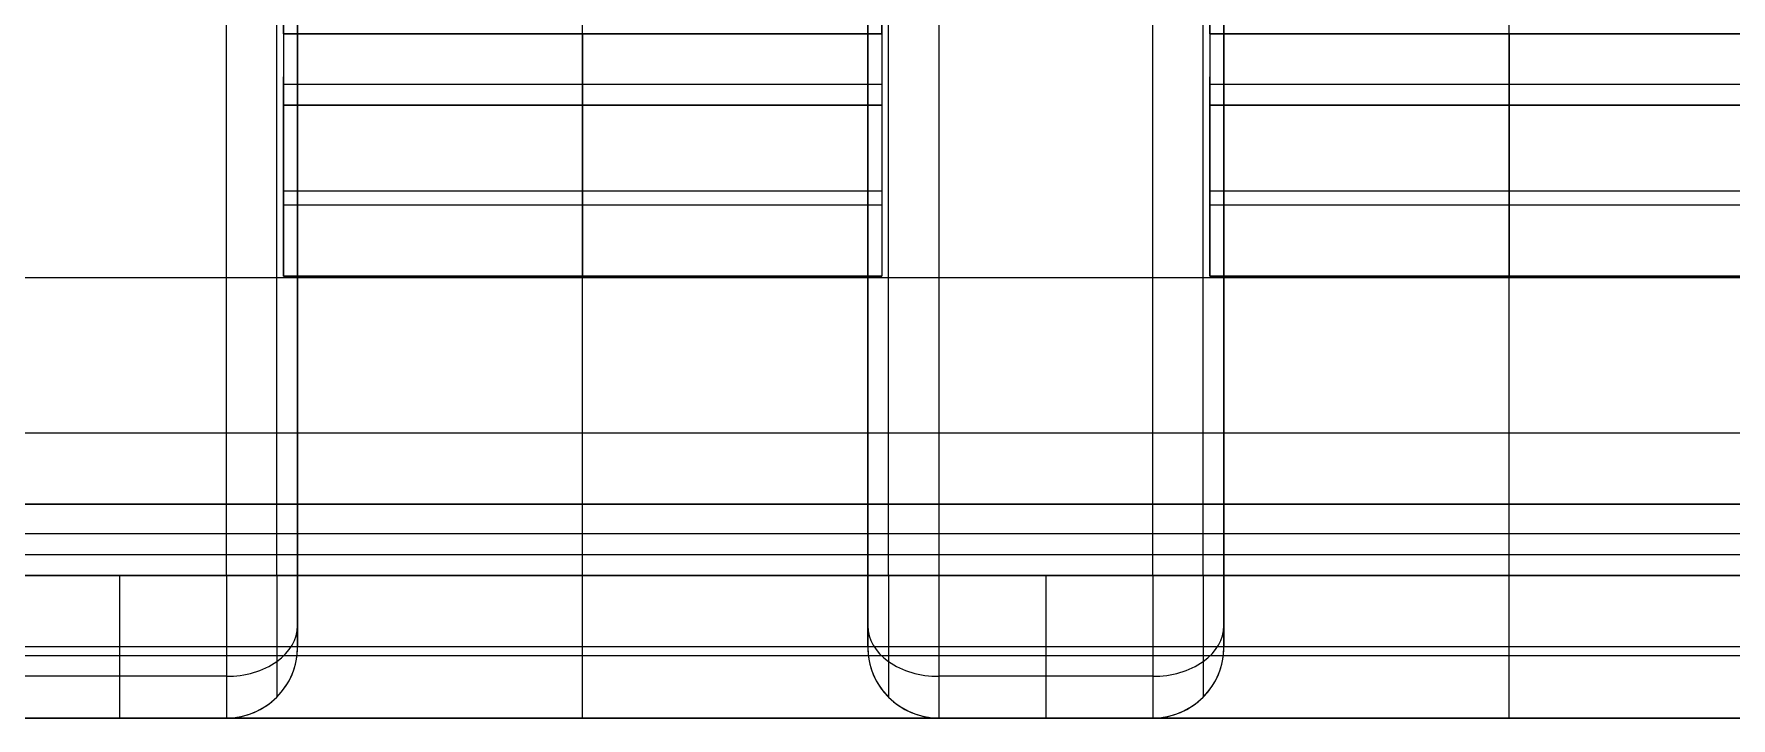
# Model space of a CAD drawing. Header units: inches. Extents: x 0 to 2.1, y -0.07 to 2.7.
# Drawn here: x 1.5128 to 1.55968, y 0.00783 to 0.02673 of the extents above; entities that cross this region are included whole.
import ezdxf

# ---------------------------------------------------------------- set-up
doc = ezdxf.new("R2010")
doc.units = ezdxf.units.IN
doc.header["$LTSCALE"] = 0.0393700787401575
doc.header["$MEASUREMENT"] = 0
doc.layers.add('freetronics11$components', color=254, linetype='Continuous', true_color=0xe6e6e6)
doc.layers.add('freetronics11$screen', color=52, linetype='Continuous', true_color=0xd7d71f)

msp = doc.modelspace()

# ---------------------------------------------------------------- linework, layer by layer
at = {"layer": 'freetronics11$components', "color": 254, "true_color": 0xe6e6e6}
for p, q in [((1.519685039370078, 0.0267297539506384, -0.1236946974171316), (1.519685039370078, 0.1290919586750479, -0.1236946974171316)), ((1.519685039370078, 0.1290919586750479, -0.1189702879683127), (1.519685039370078, 0.0267297539506384, -0.1189702879683127)), ((1.519685039370078, 0.1290919586750479, -0.1189702879683127), (1.519685039370078, 0.0267297539506384, -0.1189702879683127)), ((1.519685039370078, 0.0267297539506384, -0.1236946974171316), (1.519685039370078, 0.1290919586750479, -0.1236946974171316)), ((1.536220472440944, 0.1290919586750479, -0.1236946974171316), (1.536220472440944, 0.0267297539506384, -0.1236946974171316)), ((1.536220472440944, 0.0267297539506384, -0.1189702879683127), (1.536220472440944, 0.1290919586750479, -0.1189702879683127)), ((1.536220472440944, 0.1290919586750479, -0.1236946974171316), (1.536220472440944, 0.0267297539506384, -0.1236946974171316)), ((1.536220472440944, 0.0267297539506384, -0.1189702879683127), (1.536220472440944, 0.1290919586750479, -0.1189702879683127)), ((1.545275590551181, 0.1290919586750479, -0.1189702879683127), (1.545275590551181, 0.0267297539506384, -0.1189702879683127)), ((1.545275590551181, 0.0267297539506384, -0.1236946974171316), (1.545275590551181, 0.1290919586750479, -0.1236946974171316)), ((1.545275590551181, 0.1290919586750479, -0.1189702879683127), (1.545275590551181, 0.0267297539506384, -0.1189702879683127)), ((1.545275590551181, 0.0267297539506384, -0.1236946974171316), (1.545275590551181, 0.1290919586750479, -0.1236946974171316)), ((1.527952755905511, 0.0078321161553628, -0.1217261934801238), (1.527952755905511, 0.1133439271789849, -0.1217261934801238)), ((1.553543307086614, 0.0078321161553628, -0.1217261934801238), (1.553543307086614, 0.1133439271789849, -0.1217261934801238)), ((1.518110236220472, 0.0117691240392211, -0.1158206816691001), (1.518110236220472, 0.0975958956829219, -0.1158206816691001)), ((1.518110236220472, 0.0117691240293786, -0.1158206816691001), (1.518110236220472, 0.0975958956829219, -0.1158206816691001)), ((1.519502178703122, 0.0117691240293786, -0.116397243123457), (1.519502178703122, 0.0975958956829192, -0.116397243123457)), ((1.52007874015748, 0.0975958956829219, -0.1217261934801238), (1.52007874015748, 0.0098006200923707, -0.1217261934801238)), ((1.52007874015748, 0.0975958956829219, -0.117789185606108), (1.52007874015748, 0.0117691240293786, -0.117789185606108)), ((1.52007874015748, 0.0098006200923707, -0.1217261934801238), (1.52007874015748, 0.0975958956829219, -0.1217261934801238)), ((1.52007874015748, 0.0975958956829219, -0.117789185606108), (1.520078740157472, 0.0117691240293786, -0.1177891917390486)), ((1.52007874015748, 0.0975958956829219, -0.119757689543116), (1.52007874015748, 0.0098006200923707, -0.119757689543116)), ((1.535826771653543, 0.0472021948955203, -0.1217261934801238), (1.535826771653543, 0.0098006200923707, -0.1217261934801238)), ((1.535826771653574, 0.0117691240293786, -0.1177891969017498), (1.535826771653543, 0.0472021948955203, -0.117789185606108)), ((1.535826771653543, 0.0472021948955204, -0.119757689543116), (1.535826771653543, 0.0098006200923708, -0.119757689543116)), ((1.535826771653543, 0.0098006200923707, -0.1217261934801238), (1.535826771653543, 0.0472021948955203, -0.1217261934801238)), ((1.535826771653543, 0.0117691240293786, -0.117789185606108), (1.535826771653543, 0.0472021948955203, -0.117789185606108)), ((1.5364033331079, 0.0117691240293787, -0.1163972431234577), (1.536403333107899, 0.0472021948955206, -0.1163972431234577)), ((1.537795275590551, 0.0472021948955203, -0.1158206816691001), (1.537795275590551, 0.0117691240224494, -0.1158206816691001)), ((1.537795275590551, 0.0472021948955203, -0.1158206816691001), (1.537795275590551, 0.0117691240224494, -0.1158206816691001)), ((1.543700787401574, 0.0117691240392211, -0.1158206816691001), (1.543700787401574, 0.0472021948955203, -0.1158206816691001)), ((1.543700787401574, 0.0117691240293786, -0.1158206816691001), (1.543700787401574, 0.0472021948955203, -0.1158206816691001)), ((1.545092729884225, 0.0117691240293787, -0.116397243123457), (1.545092729884225, 0.0472021948955206, -0.116397243123457)), ((1.545669291338582, 0.0472021948955203, -0.1217261934801238), (1.545669291338582, 0.0098006200923707, -0.1217261934801238)), ((1.545669291338582, 0.0098006200923707, -0.1217261934801238), (1.545669291338582, 0.0472021948955203, -0.1217261934801238)), ((1.545669291338582, 0.0472021948955203, -0.117789185606108), (1.545669291338582, 0.0117691240293786, -0.1177891917390486)), ((1.545669291338582, 0.0472021948955204, -0.1197576895431159), (1.545669291338582, 0.0098006200923708, -0.119757689543116)), ((1.545669291338582, 0.0472021948955203, -0.117789185606108), (1.545669291338582, 0.0117691240293786, -0.117789185606108)), ((1.536220472440944, 0.0267297539506384, -0.1236946974171316), (1.519685039370078, 0.0267297539506384, -0.1236946974171316)), ((1.519685039370078, 0.0267297539506384, -0.1189702879683127), (1.536220472440944, 0.0267297539506384, -0.1189702879683127)), ((1.519685039370078, 0.0267297539506384, -0.1236946974171316), (1.536220472440944, 0.0267297539506384, -0.1236946974171316)), ((1.519685039370078, 0.0267297539506384, -0.1189702879683127), (1.536220472440944, 0.0267297539506384, -0.1189702879683127)), ((1.545275590551181, 0.0267297539506384, -0.1189702879683127), (1.561811023622047, 0.0267297539506384, -0.1189702879683127)), ((1.561811023622047, 0.0267297539506384, -0.1236946974171316), (1.545275590551181, 0.0267297539506384, -0.1236946974171316)), ((1.545275590551181, 0.0267297539506384, -0.1236946974171316), (1.561811023622047, 0.0267297539506384, -0.1236946974171316)), ((1.545275590551181, 0.0267297539506384, -0.1189702879683127), (1.561811023622047, 0.0267297539506384, -0.1189702879683127)), ((1.519685039370078, 0.0202247959273453, -0.1240883982045333), (1.519685039370078, 0.025548632049579, -0.1240883982045333)), ((1.519685039370078, 0.0253378114679874, -0.1242712588714891), (1.536220472440944, 0.0253378114679874, -0.1242712588714891)), ((1.536220472440944, 0.0255486320495722, -0.1240883982045333), (1.536220472440944, 0.0202247959273421, -0.1240883982045333)), ((1.545275590551181, 0.0202247959273453, -0.1240883982045333), (1.54527559055118, 0.025548632049579, -0.1240883982045333)), ((1.545275590551181, 0.0253378114679874, -0.1242712588714891), (1.561811023622046, 0.0253378114679874, -0.1242712588714891)), ((1.536220472440944, 0.0247612500136305, -0.1256632013541395), (1.519685039370078, 0.0247612500136305, -0.1256632013541395)), ((1.519685039370078, 0.0200368405648116, -0.1292065084407537), (1.519685039370078, 0.0247612500136305, -0.1292065084407537)), ((1.519685039370078, 0.0247612500136305, -0.1292065084407537), (1.519685039370078, 0.0247612500136305, -0.1256632013541395)), ((1.519685039370078, 0.0200368405648116, -0.1292065084407537), (1.519685039370078, 0.0247612500136305, -0.1292065084407537)), ((1.519685039370078, 0.0247612500136305, -0.1292065084407537), (1.536220472440944, 0.0247612500136305, -0.1292065084407537)), ((1.519685039370078, 0.0247612500136305, -0.1292065084407537), (1.519685039370078, 0.0247612500136305, -0.1256632013541395)), ((1.519685039370078, 0.0247612500136305, -0.1256632013541395), (1.536220472440944, 0.0247612500136305, -0.1256632013541395)), ((1.536220472440944, 0.0247612500136305, -0.1292065084407537), (1.519685039370078, 0.0247612500136305, -0.1292065084407537)), ((1.519685039370078, 0.0247612500136305, -0.1274348548974467), (1.536220472440945, 0.0247612500136305, -0.1274348548974467)), ((1.527952755905511, 0.0247612500136305, -0.1256632013541407), (1.527952755905511, 0.0247612500136305, -0.1292065084407538)), ((1.536220472440944, 0.0247612500136305, -0.1256632013541395), (1.536220472440944, 0.0247612500136305, -0.1292065084407537)), ((1.536220472440944, 0.0247612500136305, -0.1292065084407537), (1.536220472440944, 0.0200368405648116, -0.1292065084407537)), ((1.536220472440944, 0.0247612500136305, -0.1292065084407537), (1.536220472440944, 0.0200368405648116, -0.1292065084407537)), ((1.536220472440944, 0.0247612500136305, -0.1256632013541395), (1.536220472440944, 0.0247612500136305, -0.1292065084407537)), ((1.545275590551181, 0.0200368405648116, -0.1292065084407537), (1.545275590551181, 0.0247612500136305, -0.1292065084407537)), ((1.545275590551181, 0.0247612500136305, -0.1292065084407537), (1.561811023622047, 0.0247612500136305, -0.1292065084407537)), ((1.545275590551181, 0.0200368405648116, -0.1292065084407537), (1.545275590551181, 0.0247612500136305, -0.1292065084407537)), ((1.545275590551181, 0.0247612500136305, -0.1292065084407537), (1.545275590551181, 0.0247612500136305, -0.1256632013541395)), ((1.561811023622047, 0.0247612500136305, -0.1256632013541395), (1.545275590551181, 0.0247612500136305, -0.1256632013541395)), ((1.545275590551181, 0.0247612500136305, -0.1292065084407537), (1.545275590551181, 0.0247612500136305, -0.1256632013541395)), ((1.545275590551181, 0.0247612500136305, -0.1256632013541395), (1.561811023622047, 0.0247612500136305, -0.1256632013541395)), ((1.561811023622047, 0.0247612500136305, -0.1292065084407537), (1.545275590551181, 0.0247612500136305, -0.1292065084407537)), ((1.545275590551181, 0.0247612500136305, -0.1274348548974467), (1.561811023622047, 0.0247612500136305, -0.1274348548974467)), ((1.553543307086614, 0.0247612500136305, -0.1256632013541407), (1.553543307086614, 0.0247612500136305, -0.1292065084407538)), ((1.519685039370078, 0.0223990452892211, -0.1292065084407537), (1.536220472440944, 0.0223990452892211, -0.1292065084407537)), ((1.545275590551181, 0.0223990452892211, -0.1292065084407537), (1.561811023622047, 0.0223990452892211, -0.1292065084407537)), ((1.536220472440945, 0.0219971495096272, -0.120930596913126), (1.519685039370079, 0.0219971495096272, -0.120930596913126)), ((1.561811023622047, 0.0219971495096272, -0.120930596913126), (1.545275590551181, 0.0219971495096272, -0.120930596913126)), ((1.519685039370078, 0.0200368405648116, -0.1256632013541395), (1.519685039370078, 0.0200368405648116, -0.1292065084407537)), ((1.536220472440944, 0.0200368405648116, -0.1256632013541395), (1.519685039370078, 0.0200368405648116, -0.1256632013541395)), ((1.519685039370078, 0.0200368405648116, -0.1256632013541395), (1.519685039370078, 0.0200368405648116, -0.1292065084407537)), ((1.519685039370078, 0.0200368405648116, -0.1292065084407537), (1.536220472440944, 0.0200368405648116, -0.1292065084407537)), ((1.536220472440944, 0.0200368405648116, -0.1256632013541395), (1.519685039370078, 0.0200368405648116, -0.1256632013541395)), ((1.519685039370078, 0.0200368405648116, -0.1274348548974467), (1.536220472440944, 0.0200368405648116, -0.1274348548974467)), ((1.536220472440944, 0.0200368405648116, -0.1292065084407537), (1.519685039370078, 0.0200368405648116, -0.1292065084407537)), ((1.536220472440944, 0.0200368405648116, -0.1292065084407537), (1.536220472440944, 0.0200368405648116, -0.1256632013541395)), ((1.536220472440944, 0.0200368405648116, -0.1292065084407537), (1.536220472440944, 0.0200368405648116, -0.1256632013541395)), ((1.545275590551181, 0.0200368405648116, -0.1256632013541395), (1.545275590551181, 0.0200368405648116, -0.1292065084407537)), ((1.545275590551181, 0.0200368405648116, -0.1292065084407537), (1.561811023622047, 0.0200368405648116, -0.1292065084407537)), ((1.561811023622047, 0.0200368405648116, -0.1256632013541395), (1.545275590551181, 0.0200368405648116, -0.1256632013541395)), ((1.545275590551181, 0.0200368405648116, -0.1274348548974467), (1.561811023622047, 0.0200368405648116, -0.1274348548974467)), ((1.561811023622047, 0.0200368405648116, -0.1292065084407537), (1.545275590551181, 0.0200368405648116, -0.1292065084407537)), ((1.545275590551181, 0.0200368405648116, -0.1256632013541395), (1.545275590551181, 0.0200368405648116, -0.1292065084407537)), ((1.561811023622047, 0.0200368405648116, -0.1256632013541395), (1.545275590551181, 0.0200368405648116, -0.1256632013541395)), ((1.561023622047244, 0.0157061319033944, -0.1347183194643758), (1.443700787401574, 0.0157061319033944, -0.1347183194643758)), ((1.561023622047244, 0.0157061319033944, -0.1347183194643758), (1.443700787401574, 0.0157061319033944, -0.1347183194643758)), ((1.443700787401574, 0.0137376279663865, -0.1347183194643758), (1.561023622047244, 0.0137376279663865, -0.1347183194643758)), ((1.443700787401574, 0.0137376279663865, -0.1386553273383915), (1.561023622047244, 0.0137376279663865, -0.1386553273383915)), ((1.561023622047244, 0.0137376279663865, -0.1386553273383915), (1.443700787401574, 0.0137376279663865, -0.1386553273383915)), ((1.561023622047244, 0.0137376279663865, -0.1347183194643758), (1.443700787401574, 0.0137376279663865, -0.1347183194643758)), ((1.561023622047244, 0.0129222469380925, -0.1335651965556609), (1.443700787401578, 0.0129222469380925, -0.1335651965556609)), ((1.443700787401574, 0.0123456854837357, -0.1341417580100185), (1.56102362204724, 0.0123456854837357, -0.1341417580100185)), ((1.443700787401574, 0.0117691240293786, -0.1268443037163442), (1.561023622047244, 0.0117691240293786, -0.1268443037163442)), ((1.443700787401574, 0.0117691240293786, -0.1268443037163442), (1.561023622047244, 0.0117691240293786, -0.1268443037163442)), ((1.561023622047244, 0.0117691240293786, -0.1307813115903599), (1.443700787401574, 0.0117691240293786, -0.1307813115903599)), ((1.443700787401574, 0.0117691240293786, -0.1288128076533521), (1.561023622047244, 0.0117691240293786, -0.1288128076533521)), ((1.443700787401574, 0.0117691240293786, -0.1307813115903599), (1.561023622047244, 0.0117691240293786, -0.1307813115903599)), ((1.561023622047244, 0.0117691240293786, -0.1268443037163442), (1.443700787401574, 0.0117691240293786, -0.1268443037163442)), ((1.561023622047244, 0.0117691240293786, -0.1268443037163442), (1.443700787401574, 0.0117691240293786, -0.1268443037163442)), ((1.443700787401574, 0.0117691240293786, -0.1327498155273679), (1.561023622047244, 0.0117691240293786, -0.1327498155273679)), ((1.443700787401574, 0.0117691240293786, -0.1297970596218561), (1.561023622047244, 0.0117691240293786, -0.1297970596218561)), ((1.443700787401574, 0.0117691240293786, -0.1327498155273679), (1.561023622047244, 0.0117691240293786, -0.1327498155273679)), ((1.512204724409448, 0.0117691240224494, -0.1158206816691001), (1.518110236220472, 0.0117691240392211, -0.1158206816691001)), ((1.512204724409448, 0.0117691240224494, -0.1158206816691001), (1.518110236220472, 0.0117691240293786, -0.1158206816691001)), ((1.537795275590551, 0.0117691240224494, -0.1158206816691001), (1.543700787401574, 0.0117691240392211, -0.1158206816691001)), ((1.537795275590551, 0.0117691240224494, -0.1158206816691001), (1.543700787401574, 0.0117691240293786, -0.1158206816691001)), ((1.561023622047244, 0.0098006200923707, -0.1268443037163442), (1.443700787401574, 0.0098006200923707, -0.1268443037163442)), ((1.561023622047244, 0.0098006200923707, -0.1268443037163442), (1.443700787401574, 0.0098006200923707, -0.1268443037163442)), ((1.443700787401574, 0.0095618005184352, -0.1369256429753207), (1.56102362204724, 0.0095618005184352, -0.1369256429753207)), ((1.520078740157472, 0.0098006262253112, -0.1197576895431159), (1.52007874015748, 0.0098006200923707, -0.1217261934801238)), ((1.52007874015748, 0.0098006200923707, -0.1197576895431159), (1.52007874015748, 0.0098006200923707, -0.1217261934801238)), ((1.535826771653543, 0.0098006200923707, -0.1217261934801238), (1.535826771653574, 0.0098006313880124, -0.1197576895431159)), ((1.535826771653543, 0.0098006200923707, -0.1217261934801238), (1.535826771653543, 0.0098006200923707, -0.1197576895431159)), ((1.545669291338582, 0.0098006262253112, -0.1197576895431159), (1.545669291338582, 0.0098006200923707, -0.1217261934801238)), ((1.545669291338582, 0.0098006200923707, -0.1197576895431159), (1.545669291338582, 0.0098006200923707, -0.1217261934801238)), ((1.518110236220473, 0.0089852390640777, -0.1169738045778141), (1.512204724409447, 0.0089852390640777, -0.1169738045778141)), ((1.543700787401556, 0.0089852390640777, -0.1169738045778141), (1.537795275590549, 0.0089852390640777, -0.1169738045778141)), ((1.519502178703123, 0.0084086776097205, -0.1217261934801243), (1.519502178703123, 0.0084086776097205, -0.1197576895431154)), ((1.5364033331079, 0.0084086776097203, -0.1217261934801244), (1.5364033331079, 0.0084086776097203, -0.1197576895664748)), ((1.545092729884225, 0.0084086776097205, -0.1217261934801243), (1.545092729884225, 0.0084086776097205, -0.1197576895431154)), ((1.437795275590551, 0.0078321161553629, -0.125269500566738), (1.566929133858267, 0.0078321161553629, -0.125269500566738)), ((1.443700787401574, 0.0078321161553629, -0.1268443037163442), (1.561023622047244, 0.0078321161553629, -0.1268443037163442)), ((1.561023622047244, 0.0078321161553629, -0.1268443037163442), (1.443700787401574, 0.0078321161553629, -0.1268443037163442)), ((1.443700787401574, 0.0078321161553629, -0.1327498155273679), (1.561023622047244, 0.0078321161553629, -0.1327498155273679)), ((1.561023622047244, 0.0078321161553629, -0.1268443037163442), (1.443700787401574, 0.0078321161553629, -0.1268443037163442)), ((1.443700787401574, 0.0078321161553629, -0.1327498155273679), (1.561023622047244, 0.0078321161553629, -0.1327498155273679)), ((1.443700787401574, 0.0078321161553629, -0.1297970596218561), (1.561023622047244, 0.0078321161553629, -0.1297970596218561)), ((1.443700787401574, 0.0078321161553629, -0.1268443037163442), (1.561023622047244, 0.0078321161553629, -0.1268443037163442)), ((1.518110236220472, 0.0078321161553629, -0.1197576895504308), (1.512204724409448, 0.0078321161553629, -0.1197576895664781)), ((1.518110236220472, 0.0078321161553629, -0.1197576895504308), (1.512204724409448, 0.0078321161553629, -0.1197576895431159)), ((1.537795275590551, 0.0078321161553629, -0.1217261934801238), (1.518110236220472, 0.0078321161553629, -0.1217261934801238)), ((1.518110236220472, 0.0078321161553629, -0.1217261934801238), (1.518110236220472, 0.0078321161553629, -0.1197576895504308)), ((1.518110236220472, 0.0078321161553629, -0.1217261934801238), (1.537795275590551, 0.0078321161553629, -0.1217261934801238)), ((1.518110236220472, 0.0078321161553629, -0.1217261934801238), (1.518110236220472, 0.0078321161553629, -0.1197576895504308)), ((1.543700787401574, 0.0078321161553629, -0.1197576895504308), (1.537795275590551, 0.0078321161553629, -0.1197576895664781)), ((1.537795275590551, 0.0078321161553629, -0.1197576895664781), (1.537795275590551, 0.0078321161553629, -0.1217261934801238)), ((1.543700787401574, 0.0078321161553629, -0.1197576895504308), (1.537795275590551, 0.0078321161553629, -0.1197576895431159)), ((1.537795275590551, 0.0078321161553629, -0.1197576895431159), (1.537795275590551, 0.0078321161553629, -0.1217261934801238)), ((1.563385826771653, 0.0078321161553629, -0.1217261934801238), (1.543700787401574, 0.0078321161553629, -0.1217261934801238)), ((1.543700787401574, 0.0078321161553629, -0.1217261934801238), (1.543700787401574, 0.0078321161553629, -0.1197576895504308)), ((1.543700787401574, 0.0078321161553629, -0.1217261934801238), (1.563385826771653, 0.0078321161553629, -0.1217261934801238)), ((1.543700787401574, 0.0078321161553629, -0.1217261934801238), (1.543700787401574, 0.0078321161553629, -0.1197576895504308))]:
    msp.add_line(p, q, dxfattribs=at)
at = {"layer": 'freetronics11$components', "color": 254, "true_color": 0xe6e6e6, "extrusion": (1, 0, 0)}
for centre, radius, start, end in [((0.0267297539506384, -0.1256632013541395, 1.519685039370078), 0.0019685039370079, 90, 180), ((0.0267297539506384, -0.1256632013541395, 1.519685039370078), 0.0066929133858268, 90, 180), ((0.0267297539506384, -0.1256632013541395, 1.519685039370078), 0.0019685039370079, 90, 180), ((0.0267297539506384, -0.1256632013541395, 1.519685039370078), 0.0066929133858268, 90, 180), ((0.0267297539506384, -0.1256632013541395, 1.527952755905511), 0.0019685039370079, 90, 180.0000000000056), ((0.0267297539506384, -0.1256632013541395, 1.527952755905511), 0.0066929133858268, 89.99999999999703, 180), ((0.0267297539506384, -0.1256632013541395, 1.536220472440944), 0.0019685039370079, 90, 180), ((0.0267297539506384, -0.1256632013541395, 1.536220472440944), 0.0066929133858268, 90, 180), ((0.0267297539506384, -0.1256632013541395, 1.536220472440944), 0.0019685039370079, 90, 180), ((0.0267297539506384, -0.1256632013541395, 1.536220472440944), 0.0066929133858268, 90, 180), ((0.0267297539506384, -0.1256632013541395, 1.545275590551181), 0.0066929133858268, 90, 180), ((0.0267297539506384, -0.1256632013541395, 1.545275590551181), 0.0019685039370079, 90, 180), ((0.0267297539506384, -0.1256632013541395, 1.545275590551181), 0.0019685039370079, 90, 180), ((0.0267297539506384, -0.1256632013541395, 1.545275590551181), 0.0066929133858268, 90, 180), ((0.0267297539506384, -0.1256632013541395, 1.553543307086614), 0.0019685039370079, 90, 180.0000000000056), ((0.0267297539506384, -0.1256632013541395, 1.553543307086614), 0.0066929133858268, 89.99999999999703, 180), ((0.0117691240293786, -0.1197576895431159, 1.51515748031496), 0.0039370078740157, 89.99999999999407, 180), ((0.0117691240293786, -0.1197576895431159, 1.518110236220472), 0.0039370078740157, 90, 180), ((0.0117691240293786, -0.1197576895431159, 1.518110236220472), 0.0039370078740157, 90, 180), ((0.0117691240293786, -0.1197576895431159, 1.519502187953443), 0.0033604371692781, 89.99999971343372, 180.0000002129142), ((0.0117691240293786, -0.1197576895431159, 1.520078740157472), 0.0019684978040673, 90, 180.0000000000004), ((0.0117691240293786, -0.1197576895431159, 1.535826771653574), 0.0019684926413661, 89.99999999999899, 179.9999999999992), ((0.0117691240293786, -0.1197576895431159, 1.536403319243705), 0.0033604325553308, 90.00000020117935, 180.0000002549646), ((0.0117691240293786, -0.1197576895431159, 1.537795275590551), 0.0039370078740157, 90, 180), ((0.0117691240293786, -0.1197576895431159, 1.537795275590551), 0.0039370078740157, 90, 180), ((0.0117691240293786, -0.1197576895431159, 1.540748031496053), 0.0039370078740157, 89.99999999999407, 180), ((0.0117691240293786, -0.1197576895431159, 1.543700787401574), 0.0039370078740157, 90, 180), ((0.0117691240293786, -0.1197576895431159, 1.543700787401574), 0.0039370078740157, 90, 180), ((0.0117691240293786, -0.1197576895431159, 1.545092739134545), 0.0033604371692781, 89.9999997134335, 180.000000212914), ((0.0117691240293786, -0.1197576895431159, 1.545669291338582), 0.0019684978040673, 90, 180.0000000000004), ((0.0117691240293786, -0.1197576956760658, 1.545669291338582), 0.0019685039370173, 90, 179.9998214927887)]:
    msp.add_arc(centre, radius, start, end, dxfattribs=at)
at = {"layer": 'freetronics11$components', "color": 254, "true_color": 0xe6e6e6, "extrusion": (0, 1, 0)}
for centre, radius, start, end in [((-1.518110236220472, -0.1177891856061097, 0.0117691240293786), 0.0019685039370095, 90, 180.000178506889), ((-1.518110236220472, -0.117789185606108, 0.0117691240293786), 0.0019685039370079, 90, 180), ((-1.537795275590551, -0.117789185606108, 0.0117691240293786), 0.0019685039370079, 0, 90), ((-1.537795275590551, -0.117789185606108, 0.0117691240293786), 0.0019685039370079, 0, 90), ((-1.543700787401574, -0.117789185606108, 0.0117691240293786), 0.0019685039370079, 90, 180), ((-1.543700787401574, -0.1177891856061176, 0.0117691240293786), 0.0019685039370174, 90, 180.0001785066595)]:
    msp.add_arc(centre, radius, start, end, dxfattribs=at)
at = {"layer": 'freetronics11$components', "color": 254, "true_color": 0xe6e6e6, "extrusion": (1, 0, 4.001243780729941e-12)}
msp.add_arc((0.0117691240293786, -0.119757695682148, 1.520078740157001), 0.0019685039370173, 90, 179.9998214927887, dxfattribs=at)
at = {"layer": 'freetronics11$components', "color": 254, "true_color": 0xe6e6e6, "extrusion": (1, 1.600053423063433e-11, -2.486996882213867e-25)}
msp.add_arc((0.0117691353004786, -0.1197576895431159, 1.535826771653731), 0.0019685039370403, 90.00032877478316, 179.9999999999992, dxfattribs=at)
at = {"layer": 'freetronics11$components', "color": 254, "true_color": 0xe6e6e6, "extrusion": (9.922618282587333e-15, 0.7071067820955229, 0.707106780277572)}
msp.add_arc((-1.518110236220472, -0.0910349979461346, -0.0763594468458015), 0.0019685039370079, 89.99999999998062, 180.00000717702, dxfattribs=at)
at = {"layer": 'freetronics11$components', "color": 254, "true_color": 0xe6e6e6, "extrusion": (-2.400857290751901e-15, 0.7071067772297677, 0.7071067851433274)}
msp.add_arc((-1.537795275590551, -0.0910349974206659, -0.0763594474857962), 0.0019685039370078, 359.9998414221929, 89.99999999999353, dxfattribs=at)
at = {"layer": 'freetronics11$components', "color": 254, "true_color": 0xe6e6e6, "extrusion": (2.220446049250313e-16, 0.7071067820955179, 0.707106780277577)}
msp.add_arc((-1.543700787401574, -0.0910349979461194, -0.0763594468458169), 0.0019685039370079, 89.99999999998062, 180.0000071770179, dxfattribs=at)
at = {"layer": 'freetronics11$components', "color": 254, "true_color": 0xe6e6e6}
for centre, radius, start, end in [((1.518110236220472, 0.0098006200923707, -0.1217261934801238), 0.0019685039370079, 270, 0), ((1.518110236220472, 0.0098006200923707, -0.1217261934801238), 0.0019685039370079, 270, 0), ((1.518110236220472, 0.0098006200923707, -0.1197576895431159), 0.0019685039370079, 270, 0), ((1.518110236220472, 0.0098006200923707, -0.1207419415116199), 0.0019685039370079, 270, 5.9075e-12), ((1.518110236220472, 0.0098006200923707, -0.1197576895431159), 0.0019685039370079, 270.0000000000065, 4.0898e-12), ((1.537795275590551, 0.0098006200923716, -0.1197576895431159), 0.0019685039370088, 179.9996712261867, 270), ((1.537795275590551, 0.0098006200923707, -0.1217261934801238), 0.0019685039370079, 180, 270), ((1.537795275590551, 0.0098006200923707, -0.1217261934801238), 0.0019685039370079, 180, 270), ((1.537795275590551, 0.0098006200923707, -0.1197576895431159), 0.0019685039370079, 180, 270), ((1.537795275590551, 0.0098006200923707, -0.1207419415093698), 0.0019685039370081, 180, 270.0000000000065), ((1.543700787401574, 0.0098006200923707, -0.1217261934801238), 0.0019685039370079, 270, 0), ((1.543700787401574, 0.0098006200923707, -0.1197576895431159), 0.0019685039370079, 270.0000000000065, 4.0898e-12), ((1.543700787401574, 0.0098006200923707, -0.1217261934801238), 0.0019685039370079, 270, 0), ((1.543700787401574, 0.0098006200923707, -0.1197576895431159), 0.0019685039370079, 270, 0), ((1.543700787401574, 0.0098006200923707, -0.1207419415116199), 0.0019685039370079, 270, 5.9075e-12)]:
    msp.add_arc(centre, radius, start, end, dxfattribs=at)
at = {"layer": 'freetronics11$screen'}
msp.add_line((0.1000000000000001, 0.0200000000000002, -0.0642037024644965), (1.89, 0.0200000000000002, -0.0642037024644965), dxfattribs=at)

doc.saveas('drawing.dxf')
